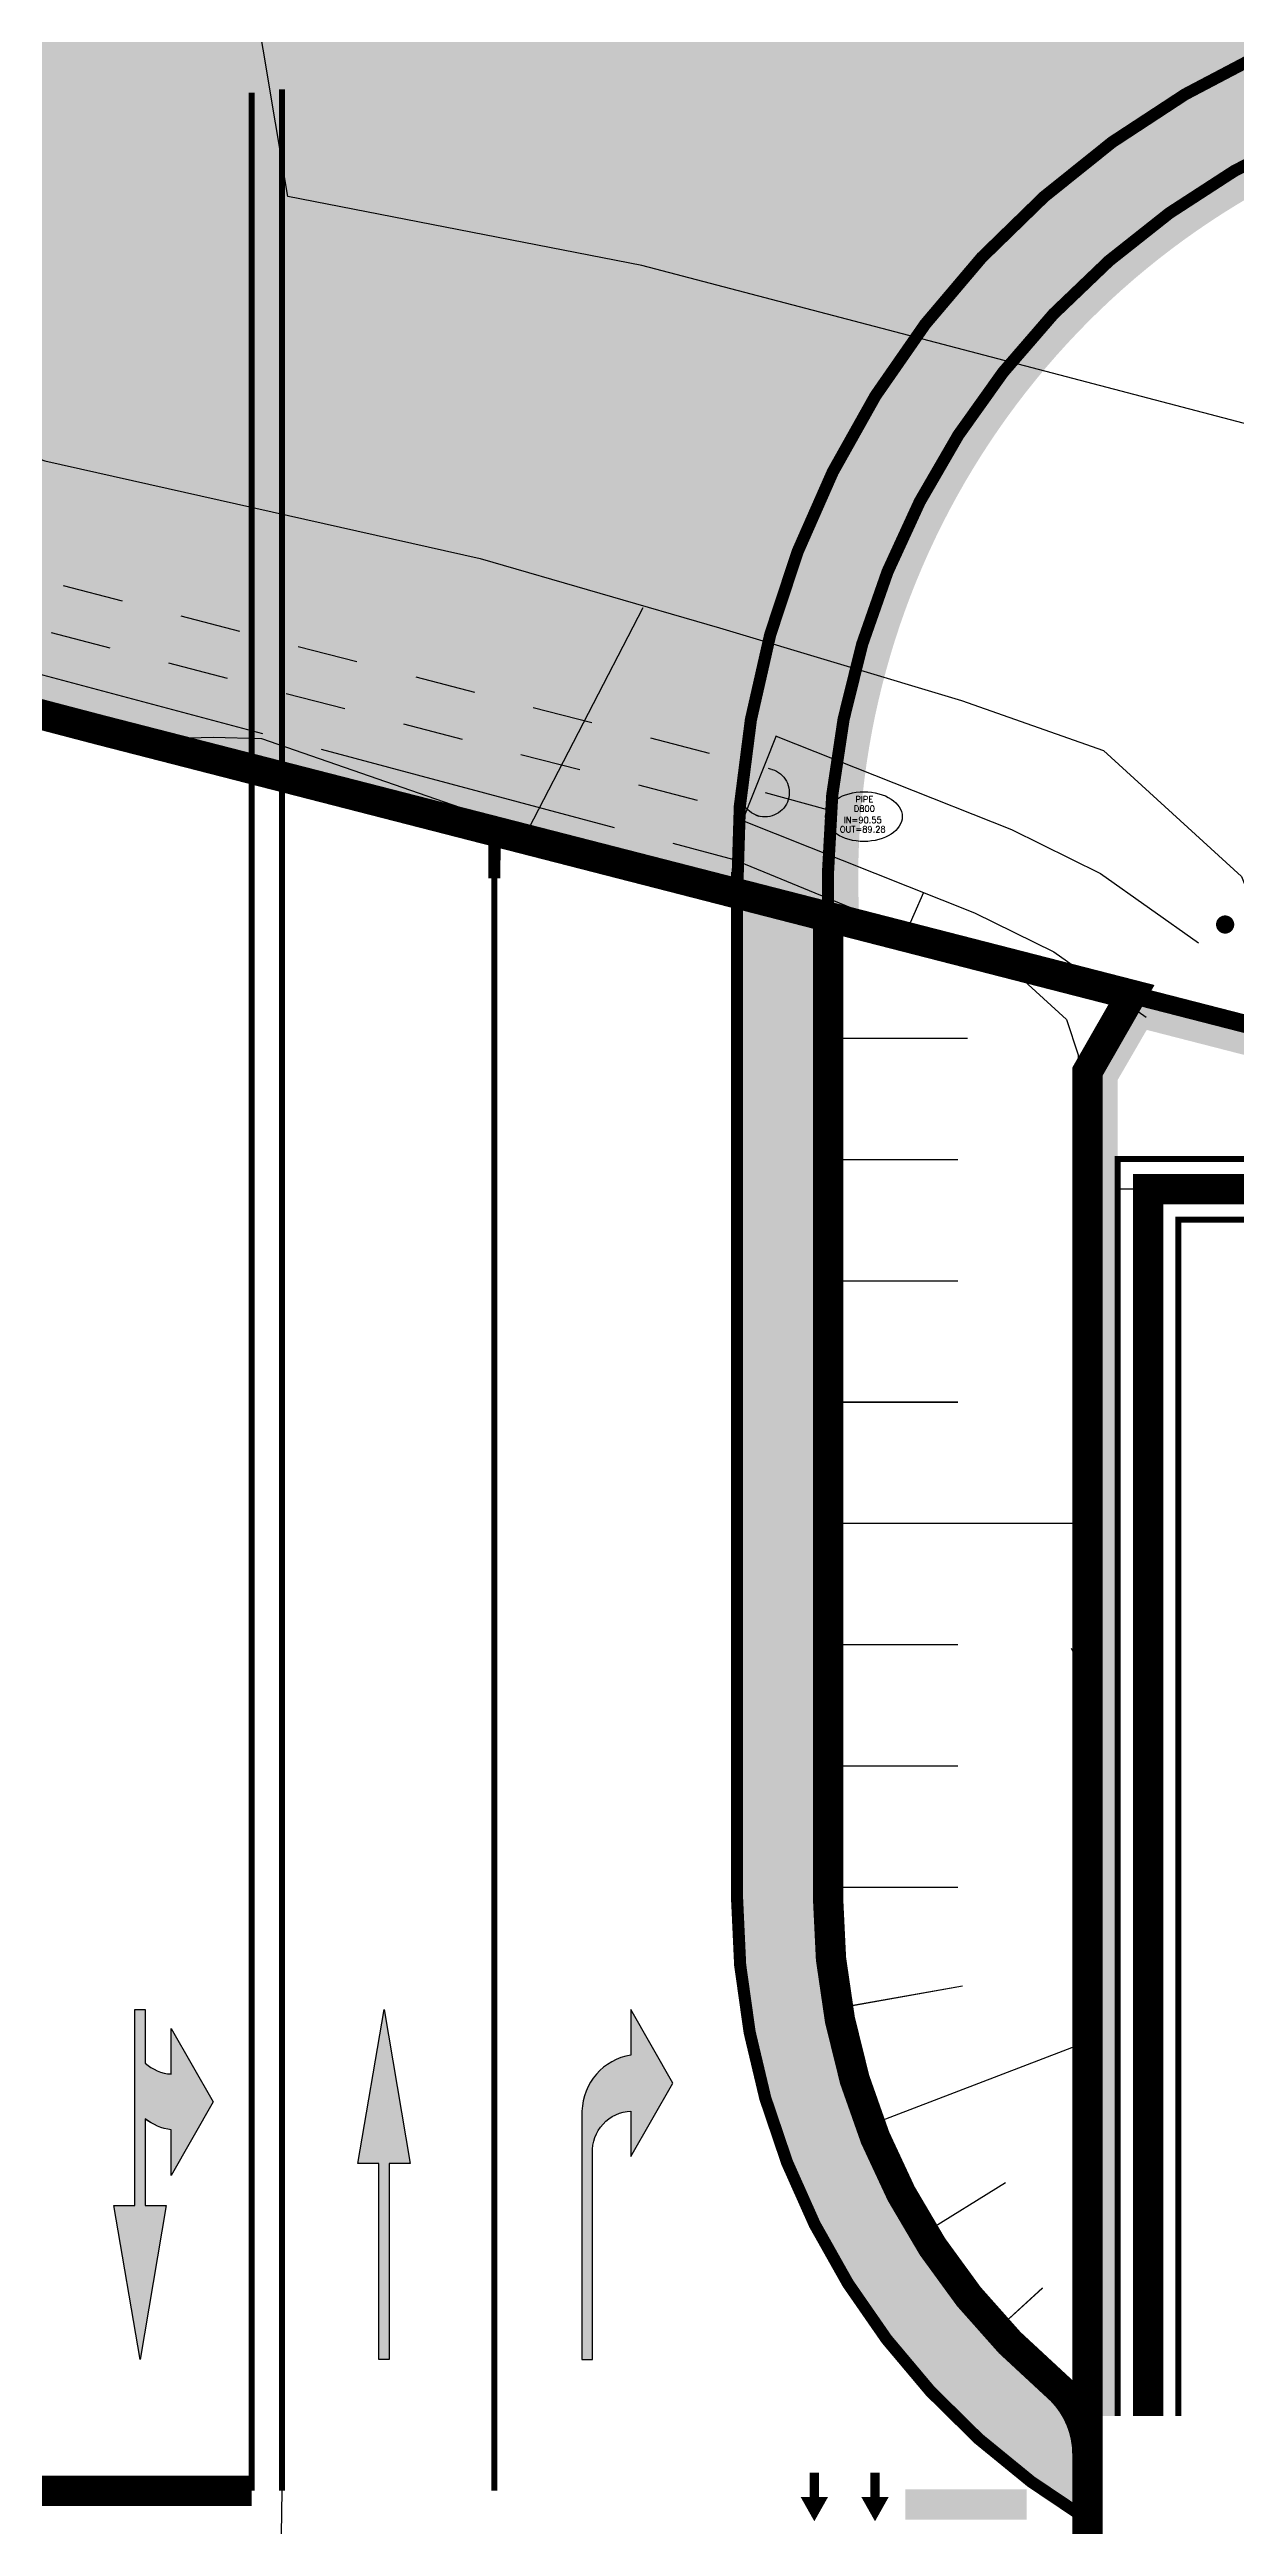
# Model space of a CAD drawing. Header units: inches. Extents: x 12 to 407, y 13 to 268.
# Drawn here: x 99.08 to 118.64, y 200.69 to 241.53 of the extents above; entities that cross this region are included whole.
import ezdxf
from ezdxf.enums import TextEntityAlignment as Align

# ---------------------------------------------------------------- set-up
doc = ezdxf.new("R2010")
doc.units = ezdxf.units.IN
doc.header["$MEASUREMENT"] = 0
for name, pattern in [('AD0023', [6, 5, -1]), ('CENTER', [2, 1.25, -0.25, 0.25, -0.25]), ('HIDDEN', [2, 1, -1]), ('PHANTOM2', [12.5, 10, -0.5, 0.5, -0.5, 0.5, -0.5])]:
    doc.linetypes.add(name, pattern=pattern)
for name, color, linetype in [('-0', 7, 'Continuous'), ('1-ROAD', 1, 'Continuous'), ('1-U형측구', 7, 'Continuous'), ('1-구조물상세', 7, 'Continuous'), ('1-배수관', 134, 'HIDDEN'), ('1-비포장', 1, 'Continuous'), ('1-옹벽', 4, 'Continuous'), ('1-휀스', 7, 'FENCELINE1'), ('3-노면표시', 7, 'Continuous'), ('AD0023', 1, 'AD0023'), ('CAA002', 30, 'Continuous'), ('CE-SLOP-FILL', 1, 'Continuous'), ('CL_TEXT', 7, 'Continuous'), ('DA001', 3, 'Continuous'), ('LSMD_CONT_LDREG_41500', 1, 'Continuous'), ('가구1', 5, 'Continuous'), ('건축계획', 7, 'Continuous'), ('도로해치', 253, 'Continuous'), ('사업부지', 7, 'Continuous'), ('성토옹벽', 6, 'Continuous'), ('솔리드', 7, 'PHANTOM2')]:
    doc.layers.add(name, color=color, linetype=linetype)
doc.styles.add('ghs', font='romans.shx', dxfattribs={"bigfont": 'ghs.shx'})
doc.linetypes.add('FENCELINE1', pattern='A,0.25,-0.1,[133,ltypeshp.shx,S=0.1,R=0,X=-0.1,Y=0],-0.1,1', length=1.45)

# ---------------------------------------------------------------- blocks, each defined once
blk = doc.blocks.new('NM직진')
at = {"layer": '3-노면표시'}
blk.add_hatch(color=256, dxfattribs=at).paths.add_polyline_path([(-0.1730768365396216, 1.819e-12), (-0.1730768365396216, 3.230767615360491), (-0.5192305096134078, 3.230767615360491), (-0.0865384182707203, 5.769227884570682), (0.3461536730719672, 3.230767615360491), (-1.819e-12, 3.230767615360491), (0, 0)])
blk.add_lwpolyline([(-0.1730768365396216, 1.819e-12), (-0.1730768365396216, 3.230767615360491), (-0.5192305096134078, 3.230767615360491), (-0.0865384182707203, 5.769227884570682), (0.3461536730719672, 3.230767615360491), (-1.819e-12, 3.230767615360491), (0, 0)], close=True, dxfattribs=at)
blk = doc.blocks.new('NM좌회전')
at = {"layer": '3-노면표시'}
h = blk.add_hatch(color=256, dxfattribs=at)
edge = h.paths.add_edge_path()
edge.add_arc((-0.9595495732236115, 4.071449360168137), 0.9598674876828718, 1.4746845060361125, 80.89716582540711, ccw=False)
edge.add_line((0, 4.096151798044047), (0, 0))
edge.add_line((0, 0), (-0.1730768365378026, 0))
edge.add_line((-0.1730768365378026, 0), (-0.1730768365378026, 3.403844451895565))
edge.add_arc((-0.8364772293463837, 3.432746337409017), 0.6640296681360046, 357.5054136388869, 87.51548051717604)
edge.add_line((-0.8076919038412597, 4.096151798044047), (-0.8076919038412597, 3.807690403815286))
edge.add_line((-0.8076919038412597, 3.807690403815286), (-0.8076919038412597, 3.346152173049631))
edge.add_line((-0.8076919038412597, 3.346152173049631), (-1.499999249988832, 4.557690028808792))
edge.add_line((-1.499999249988832, 4.557690028808792), (-0.8076919038412597, 5.769227884568862))
edge.add_line((-0.8076919038412597, 5.769227884568862), (-0.8076919038394407, 5.019228259574447))
blk.add_lwpolyline([(-0.8076919038394407, 5.019228259574447, -0.3611191204174331), (0, 4.096151798044047), (0, 0), (-0.1730768365378026, 0), (-0.1730768365378026, 3.403844451895565, 0.4142650246982413), (-0.8076919038412597, 4.096151798044047), (-0.8076919038412597, 3.807690403815286), (-0.8076919038412597, 3.346152173049631), (-1.499999249988832, 4.557690028808792), (-0.8076919038412597, 5.769227884568862)], format="xyb", close=True, dxfattribs=at)
blk = doc.blocks.new('NM직우')
at = {"layer": '3-노면표시'}
h = blk.add_hatch(color=256, dxfattribs=at)
edge = h.paths.add_edge_path()
edge.add_line((0, 3.230767615358686), (0, 0))
edge.add_line((0, 0), (0.1730768365370636, 0))
edge.add_line((0.1730768365370636, 0), (0.1730768365370636, 0.8820304433823338))
edge.add_arc((0.6287692896893975, 0.3990399793935591), 0.664029668135456, 92.48451948285032, 133.334240361287, ccw=False)
edge.add_line((0.5999839641839912, 1.062445440028028), (0.5999839641839912, 0.7739840457995655))
edge.add_line((0.5999839641839912, 0.7739840457995655), (0.5999839641839912, 0.3124458150340388))
edge.add_line((0.5999839641839912, 0.3124458150340388), (1.292291310332274, 1.523983670793555))
edge.add_line((1.292291310332274, 1.523983670793555), (0.5999839641839912, 2.735521526553057))
edge.add_line((0.5999839641839912, 2.735521526553057), (0.5999839641839912, 1.985521901559081))
edge.add_arc((0.7518416335684556, 1.037743002152299), 0.9598674876833847, 99.1028341746057, 127.082419178465)
edge.add_line((0.1730768365370636, 1.803495510231002), (0.1730768365370636, 3.230767615358686))
edge.add_line((0.1730768365370636, 3.230767615358686), (0.5192305096112193, 3.230767615358686))
edge.add_line((0.5192305096112193, 3.230767615358686), (0.08653841826853181, 5.769227884569089))
edge.add_line((0.0865384182685318, 5.769227884569089), (-0.3461536730741557, 3.230767615358686))
edge.add_line((-0.3461536730741557, 3.230767615358686), (0, 3.230767615358686))
blk.add_lwpolyline([(0, 3.230767615358686), (0, 0), (0.1730768365370636, 0), (0.1730768365370636, 0.8820304433823338, -0.1801523798174008), (0.5999839641839912, 1.062445440028028), (0.5999839641839912, 0.7739840457995655), (0.5999839641839912, 0.3124458150340388), (1.292291310332274, 1.523983670793555), (0.5999839641839912, 2.735521526553057), (0.5999839641839912, 1.985521901559081, 0.1226941417341954), (0.1730768365370636, 1.803495510231002), (0.1730768365370636, 3.230767615358686), (0.5192305096112193, 3.230767615358686), (0.0865384182685318, 5.769227884569089), (-0.3461536730741557, 3.230767615358686)], format="xyb", close=True, dxfattribs=at)
blk = doc.blocks.new('사면')
at = {"layer": 'CE-SLOP-FILL', "color": 8}
for p, q in [((298615.1735231939, 360314.5210822361), (298617.4698092385, 360314.5210759303)), ((298615.1735177018, 360312.5210822361), (298617.310812007, 360312.5210763669)), ((298615.1735122097, 360310.5210822361), (298617.3107953746, 360310.521076367)), ((298615.1735067175, 360308.5210822361), (298617.3107787421, 360308.5210763671)), ((298615.173504376, 360306.5210822361), (298619.4480229942, 360306.5210822361)), ((298615.173504376, 360304.5210822361), (298617.3107497987, 360304.5210822361)), ((298615.173504376, 360302.5210822361), (298617.3107359124, 360302.5210822361)), ((298615.173504376, 360300.5210822361), (298617.310722026, 360300.5210822361)), ((298615.3335396264, 360298.5304173237), (298617.3907308751, 360298.8937562486)), ((298615.8663006505, 360296.6058169545), (298619.4479043288, 360297.9756264268)), ((298616.7538041018, 360294.8168903171), (298618.100843901, 360295.6534966736)), ((298617.9639475446, 360293.2283457827), (298618.7059025018, 360293.9143620367)), ((298619.3214001789, 360291.7773389806), (298619.3846096034, 360291.8050941359))]:
    blk.add_line(p, q, dxfattribs=at)
at = {"layer": '가구1', "color": 8, "ltscale": 3}
blk.add_lwpolyline([(298615.173528686, 360316.5210822361), (298615.173504376, 360307.6683904797), (298615.173504376, 360300.3566508733, 0.2213497797253906), (298618.91366314, 360292.3220664743, -0.2213497797352663), (298619.4479715349, 360291.174268703)], format="xyb", dxfattribs=at)
at = {"layer": '가구1', "color": 8, "ltscale": 3, "flags": 128}
blk.add_lwpolyline([(298619.4478098827, 360291.1742687052), (298619.4481263777, 360313.9660454968), (298620.1751263776, 360315.2350454961), (298615.1735286818, 360316.5195574158)], dxfattribs=at)

msp = doc.modelspace()

# ---------------------------------------------------------------- hatches: boundary and pattern name
at = {"layer": '사업부지', "linetype": 'Continuous'}
h = msp.add_hatch(dxfattribs=at)
h.set_pattern_fill('AR-HBONE', color=8, scale=0.1, style=0)
h.set_pattern_definition([(45, (-264158.8776523433, -408058.6986066158), (0, 0.565685424949238), [1.200000000000001, -0.4000000000000004]), (135, (-264158.5948096327, -408058.4157639034), (0, 0.565685424949238), [1.2, -0.4])])
edge = h.paths.add_edge_path()
edge.add_arc((45.47571859145523, 388.575754541044), 167.8763729078396, 305.04704411984983, 307.70786931805213, ccw=False)
edge.add_arc((89.56666475916268, 329.0584846661211), 93.85116634003488, 299.4516781452446, 303.87560990241093, ccw=False)
edge.add_arc((89.56666477406384, 329.0584846065165), 93.85116628061864, 295.50433525870886, 299.4516781549341, ccw=False)
edge.add_arc((89.56666477406384, 329.0584845860274), 93.85116626187155, 289.5043640323259, 295.50433526433164, ccw=False)
edge.add_arc((125.4089279212988, 227.8675508397416), 13.50000000372458, 109.5043640286559, 179.571167186123)
edge.add_line((111.9093060233629, 227.9685912477569), (111.9092796930111, 218.3802172737912))
edge.add_line((111.9092796930111, 218.3802172737912), (111.9092796930111, 211.0684776679398))
edge.add_arc((122.4092796930111, 211.0684776707337), 10.5, 180, 229.9246559549909)
edge.add_arc((114.6837468632496, 201.8860954875843), 1.500000001419938, 3.923942131223157e-07, 49.92465644921941, ccw=False)
edge.add_line((116.1837468632496, 201.8860954968975), (116.1837468632496, 200.8096891996236))
edge.add_arc((122.4092796930111, 211.0684776781843), 12.00000000259576, 180.000000048914, 238.7485829148267, ccw=False)
edge.add_line((110.4092796930111, 211.0684776679398), (110.4092796930111, 227.9702817705245))
edge.add_line((110.4092796930111, 227.9702817705245), (110.4110088833606, 227.6177016683639))
edge.add_arc((125.4089279212988, 227.8675508434669), 15.00000000262144, 109.5043640337733, 180.9543976849643, ccw=False)
edge.add_arc((89.56666477406384, 329.0584846605332), 92.35116633281284, 289.5043640166975, 295.5043352487222)
edge.add_arc((89.56666477406384, 329.0584845897527), 92.35116626892258, 295.5043352676297, 299.451678163788)
edge.add_arc((89.56666477406384, 329.0584845199035), 92.35116620876262, 299.4516781848099, 303.8661131559016)
edge.add_arc((45.47571859145523, 388.5757547692181), 166.3763730910781, 305.0523343342352, 305.9903592438725)
edge.add_arc((45.47645177328945, 388.5747266859532), 166.375110389872, 305.990363001407, 306.3711597208951)
edge.add_arc((147.6972473599947, 249.7795984000684), 6.00000001322138, 85.62546798903571, 126.37116155438869, ccw=False)
at = {"layer": '솔리드'}
h = msp.add_hatch(color=253, dxfattribs=at)
edge = h.paths.add_edge_path()
edge.add_line((67.43488268936039, 268.0111741536082), (58.9520405718124, 268.0111741508142))
edge.add_line((58.9520405718124, 268.0111741508142), (60.11733465278508, 261.6079829186917))
edge.add_line((60.11733465278508, 261.6079829186917), (60.312678668741, 261.0003525987984))
edge.add_line((60.312678668741, 261.0003525987984), (60.32436713958145, 259.2592947548972))
edge.add_line((60.32436713958145, 259.2592947548972), (60.05838115895153, 257.2175271223084))
edge.add_line((60.05838115895153, 257.2175271223084), (59.66423932099701, 255.5406213682861))
edge.add_line((59.66423932099701, 255.5406213682861), (59.28546136999489, 254.8464798965276))
edge.add_line((59.28546136999489, 254.8464798965276), (42.53421603525044, 252.8192334268958))
edge.add_line((42.53421603525044, 252.8192334268958), (29.07645619297386, 251.2388646146999))
edge.add_line((29.07645619297386, 251.2388646146999), (25.24202897036434, 250.1706280848728))
edge.add_line((25.24202897036434, 250.1706280848728), (18.82665594303967, 248.0394096943335))
edge.add_line((18.82665594303967, 248.0394096943335), (18.82665594303967, 239.2982516671316))
edge.add_line((18.82665594303967, 239.2982516671316), (28.0628244318998, 240.3307659682603))
edge.add_line((28.0628244318998, 240.3307659682603), (29.65231982255341, 240.4594856538595))
edge.add_line((29.65231982255341, 240.4594856538595), (35.50911850118996, 240.9337778595061))
edge.add_line((35.50911850118996, 240.9337778595061), (39.7316315063274, 240.9261602462054))
edge.add_line((39.7316315063274, 240.9261602462054), (49.90405027950169, 237.157802620043))
edge.add_line((49.90405027950169, 237.157802620043), (79.93446730459095, 237.1036263323174))
edge.add_arc((79.90740663195015, 222.1036507096858), 15.00000003118771, 78.46304093438948, 89.89663578860677, ccw=False)
edge.add_line((82.90740666175247, 236.8005891973869), (82.90740666175247, 236.2457863642619))
edge.add_arc((84.90740664685131, 236.2457863614679), 2, 180, 226.7599299931512)
edge.add_line((83.53729315483929, 234.7888069451571), (83.9922255911863, 234.4847298647062))
edge.add_line((83.9922255911863, 234.4847298647062), (99.90122577929856, 230.3167298166798))
edge.add_line((99.90122577929856, 230.3167298166798), (112.4301593192852, 227.0990451025561))
edge.add_arc((125.4074066617525, 227.867843831961), 13.00000000283957, 109.50436407979521, 183.3903568226307, ccw=False)
edge.add_arc((89.56514348471524, 329.0587775549636), 94.35116625476604, 289.5043640466723, 303.8787157517178)
edge.add_arc((45.47492818916203, 388.5750187030778), 168.3751109129444, 305.0453031663802, 307.8752507476966)
edge.add_arc((147.6957260855472, 249.7798914062575), 5.999999991632645, 18.07421790772912, 78.92910718873799, ccw=False)
edge.add_arc((183.5644665249622, 261.4857410239772), 31.73053745405447, 198.0742180429171, 211.3369522482946)
edge.add_line((156.4626658149994, 244.9836379616306), (159.452098403219, 246.8038832043082))
edge.add_arc((183.5644666441715, 261.4857407473744), 28.23053742190248, 182.308742695918, 211.336951702403, ccw=False)
edge.add_arc((161.3519746401346, 260.5902000582562), 5.999999997156491, 126.15063895106519, 182.3087428414462, ccw=False)
edge.add_arc((202.8428806253708, 203.7989426097618), 76.33308041939395, 122.73177354833709, 126.1512910509303, ccw=False)
edge.add_line((161.5690573641098, 268.0111741536082), (140.4143898525274, 268.0111741554708))
edge.add_line((140.4143898525274, 268.0111741554708), (137.0319750198162, 265.782443833609))
edge.add_arc((89.56514352941872, 329.0587775912852), 79.10116627093758, 284.97397416578605, 306.8754496324187, ccw=False)
edge.add_arc((89.79897037530304, 346.4098606445611), 95.91831179850092, 277.1446857016844, 282.1599337332252, ccw=False)
edge.add_line((101.7288460173643, 251.2363317339466), (100.7990404852665, 251.1264182199509))
edge.add_line((100.7990404852665, 251.1264182199509), (95.24272752189995, 253.0902298521967))
edge.add_line((95.24272752189995, 253.0902298521967), (93.3616517522371, 253.3227012651757))
edge.add_line((93.3616517522371, 253.3227012651757), (75.09993942463757, 253.6143690478773))
edge.add_line((75.09993942463757, 253.6143690478773), (72.20985766137005, 257.5012929542706))
edge.add_line((72.20985766137005, 257.5012929542706), (70.75678854072453, 260.1736602364824))
edge.add_line((70.75678854072453, 260.1736602364824), (68.88922678315998, 264.3650500737847))
edge.add_line((68.88922678315998, 264.3650500737847), (67.90891090417267, 267.2487368733407))
edge.add_line((67.90891090417267, 267.2487368733407), (67.43488268936039, 268.0111741470889))
at = {"layer": '솔리드', "linetype": 'Continuous'}
h = msp.add_hatch(dxfattribs=at)
h.set_pattern_fill('CROSS', color=8, scale=3, style=0)
h.set_pattern_definition([(0, (-296693.6057639145, -354742.0370339248), (0.75, 0.75), [0.375, -1.125]), (90, (-296693.4182639145, -354742.2245339248), (-0.7499999999999999, 0.75), [0.375, -1.125])])
edge = h.paths.add_edge_path()
edge.add_line((135.7213864532298, 222.2391814133287), (133.7300689831375, 221.4241814157128))
edge.add_line((133.7300689831375, 221.4241814157128), (131.2197207800693, 218.4764369361935))
edge.add_line((131.2197207800693, 218.4764369361935), (138.3254815817111, 216.6221968933958))
edge.add_arc((138.7042221552458, 218.0735946947959), 1.49999999998355, 255.3748733595067, 345.3748733595068)
edge.add_line((140.155619956646, 217.6948541212612), (141.0898467047139, 221.2749686981685))
edge.add_line((141.0898467047139, 221.2749686981685), (168.9645647151394, 214.0010933510628))
edge.add_line((168.9645647151394, 214.0010933510628), (168.0306385974166, 210.4221308402618))
edge.add_arc((169.4820363988167, 210.0433902668435), 1.499999999954156, 165.3748733638094, 255.3748733460374)
edge.add_line((169.1032958249327, 208.5919924655016), (169.4821543851633, 208.4918992481678))
edge.add_line((169.4821543851633, 208.4918992481678), (167.9671920910243, 202.6863080425089))
edge.add_line((167.9671920910243, 202.6863080425089), (154.3240527576183, 206.2464694337821))
edge.add_arc((153.9453121840836, 204.7950716323819), 1.49999999998355, 75.37487335950675, 165.3748733595068)
edge.add_line((152.4939143826834, 205.1738122059166), (152.2666700364555, 204.3029735171137))
edge.add_line((152.2666700364555, 204.3029735171137), (229.6745527786318, 184.1034762617917))
edge.add_line((229.6745527786318, 184.1034762617917), (232.3923772705368, 183.3952946763736))
edge.add_line((232.3923772705368, 183.3952946763736), (226.9971545772626, 190.7751397629752))
edge.add_line((226.9971545772626, 190.7751397629752), (227.8044279680237, 191.3653174248309))
edge.add_line((227.8044279680237, 191.3653174248309), (232.9894685700185, 184.2729695117002))
edge.add_line((232.9894685700185, 184.2729695117002), (251.176757025218, 179.5269459526305))
edge.add_line((251.176757025218, 179.5269459526305), (244.0569294228101, 152.2425616763201))
edge.add_line((244.0569294228101, 152.2425616763201), (244.2925573385203, 152.1810748520791))
edge.add_line((244.2925573385203, 152.1810748520791), (235.3795301461707, 118.0248463384476))
edge.add_line((235.3795301461707, 118.0248463384476), (241.523780884547, 116.4215114186652))
edge.add_line((241.523780884547, 116.4215114186652), (239.0240933716179, 106.8422858580732))
edge.add_line((239.0240933716179, 106.8422858580732), (232.8798426332417, 108.4456207779137))
edge.add_line((232.8798426332417, 108.4456207779137), (229.5974246870958, 95.86683973892536))
edge.add_line((229.5974246870958, 95.86683973892536), (225.3355701679595, 96.97896560504046))
edge.add_line((225.3355701679595, 96.97896560504046), (223.8088400423642, 91.1282780832978))
edge.add_line((223.8088400423642, 91.1282780832978), (224.3205176974645, 89.93321073056609))
edge.add_line((224.3205176974645, 89.93321073056609), (207.6296264035393, 82.78687199107549))
edge.add_line((207.6296264035393, 82.78687199107549), (197.9029318498563, 80.89225614828933))
edge.add_line((197.9029318498563, 80.89225614828933), (196.0110436099114, 80.24973714807015))
edge.add_line((196.0110436099114, 80.24973714807015), (180.5294668708577, 84.28963590606759))
edge.add_line((180.5294668708577, 84.28963590606759), (181.8395424527464, 89.31006720197797))
edge.add_line((181.8395424527464, 89.31006720197797), (181.4046306319999, 89.42355693732566))
edge.add_arc((177.9959655150653, 76.3609767368896), 13.49999997674929, 75.37487353076725, 135.1861170693452)
edge.add_arc((156.0045399410067, 98.20994023502749), 17.50000009944609, 223.5788865521241, 315.1862383782775, ccw=False)
edge.add_line((143.3270859801908, 86.14626896330333), (117.2695572799769, 113.5295721201244))
edge.add_arc((138.640123890282, 133.8654734467989), 29.5000000002327, 165.3748733599285, 223.5788823728236, ccw=False)
edge.add_line((110.0959671288495, 141.3140380595712), (119.7605278898611, 178.3502660749498))
edge.add_arc((111.5359403484965, 180.4964626582939), 8.499999999995753, 345.3748733597984, 56.78516630010513)
edge.add_line((116.1920689955352, 187.6077541037364), (116.1920689955352, 187.171181414348))
edge.add_line((116.1920689955352, 187.171181414348), (117.9410689786075, 181.3781814146921))
edge.add_line((117.9410689786075, 181.3781814146921), (116.3810689762233, 173.5291814152285))
edge.add_line((116.3810689762233, 173.5291814152285), (112.5470689848064, 166.197181414768))
edge.add_line((112.5470689848064, 166.197181414768), (105.7180689737199, 155.4601814141631))
edge.add_line((105.7180689737199, 155.4601814141631), (102.6590689733623, 143.5851814141631))
edge.add_line((102.6590689733623, 143.5851814141631), (103.1560689821838, 131.0721814148844))
edge.add_line((103.1560689821838, 131.0721814148844), (106.0240689828408, 123.7651814139233))
edge.add_line((106.0240689828408, 123.7651814139233), (119.4970689728855, 109.6021814140975))
edge.add_line((119.4970689728855, 109.6021814140975), (121.3050690010189, 106.3371814126283))
edge.add_line((121.3050690010189, 106.3371814126283), (125.2930689768166, 99.13518141380223))
edge.add_line((125.2930689768166, 99.13518141380223), (135.498068974621, 88.42318141397732))
edge.add_line((135.498068974621, 88.42318141397732), (143.599068985239, 81.93218141481225))
edge.add_line((143.599068985239, 81.93218141481225), (150.6230689749702, 74.86918141397359))
edge.add_line((150.6230689749702, 74.86918141397359), (152.2930689767002, 65.02718141490072))
edge.add_line((152.2930689767002, 65.02718141490072), (155.2140689954742, 63.85618141475311))
edge.add_line((155.2140689954742, 63.85618141475311), (158.4310689732431, 62.60018141382784))
edge.add_line((158.4310689732431, 62.60018141382784), (158.3550689831375, 74.5021814145282))
edge.add_line((158.3550689831375, 74.5021814145282), (160.5560689732431, 78.60918141530306))
edge.add_line((160.5560689732431, 78.60918141530306), (169.7570689782499, 80.60718141590655))
edge.add_line((169.7570689782499, 80.60718141590655), (175.5250689849256, 88.95218141285181))
edge.add_line((175.5250689849256, 88.95218141285181), (176.7910689875482, 84.80218141527325))
edge.add_line((176.7910689875482, 84.80218141527325), (174.8350689873098, 78.24618141354472))
edge.add_line((174.8350689873098, 78.24618141354472), (181.7630689755081, 74.04018141511074))
edge.add_line((181.7630689755081, 74.04018141511074), (181.1020689770578, 70.35018141382784))
edge.add_line((181.1020689770578, 70.35018141382784), (181.298068986833, 70.20118141455055))
edge.add_line((181.298068986833, 70.20118141455055), (237.5730689778923, 94.28518141341806))
edge.add_line((237.5730689778923, 94.28518141341806), (246.0360689923166, 115.9231814155489))
edge.add_line((246.0360689923166, 115.9231814155489), (245.393069000542, 128.7931814147294))
edge.add_line((245.393069000542, 128.7931814147294), (255.1140689864753, 184.4671814143792))
edge.add_line((255.1140689864753, 184.4671814143792), (247.2930689767002, 181.9591814149305))
edge.add_line((247.2930689767002, 181.9591814149305), (245.9290689842076, 183.5101814138604))
edge.add_line((245.9290689842076, 183.5101814138604), (240.2350689931538, 186.6101814146521))
edge.add_line((240.2350689931538, 186.6101814146521), (232.7250689731211, 189.3501814137696))
edge.add_line((232.7250689731211, 189.3501814137696), (225.5950689778895, 195.8901814147964))
edge.add_line((225.5950689778895, 195.8901814147964), (210.6550689943599, 200.0101814150246))
edge.add_line((210.6550689943599, 200.0101814150246), (190.2950689805205, 203.0201814137533))
edge.add_line((190.2950689805205, 203.0201814137533), (178.4650689825414, 202.180181412971))
edge.add_line((178.4650689825414, 202.180181412971), (177.4350689812911, 206.780181413588))
edge.add_line((177.4350689812911, 206.780181413588), (169.2950689957127, 218.5401814141794))
edge.add_line((169.2950689957127, 218.5401814141794), (150.1150689736007, 228.1301814150199))
edge.add_line((150.1150689736007, 228.1301814150199), (139.3863879426847, 223.7391814133287))
edge.add_line((139.3863879426847, 223.7391814133287), (132.0260689869522, 223.7391814133287))
edge.add_line((132.0260689869522, 223.7391814133287), (127.759068982303, 224.8931814143568))
edge.add_line((127.759068982303, 224.8931814143568), (124.3420689865945, 224.0401814151689))
edge.add_line((124.3420689865945, 224.0401814151689), (116.9190689936279, 225.9461814146623))
edge.add_line((116.9190689936279, 225.9461814146623), (116.1920689955352, 224.6771814143419))
edge.add_line((116.1920689955352, 224.6771814143419), (116.1920689955352, 203.0686903968588))
edge.add_line((116.1920689955352, 203.0686903968588), (116.1920689955352, 202.5171354952752))
edge.add_line((116.1920689955352, 202.5171354952752), (116.6839017012155, 202.5171354952752))
edge.add_line((116.6839017012155, 202.5171354952752), (116.6839017012155, 224.5434371447907))
edge.add_line((116.6839017012155, 224.5434371447907), (117.1616635627927, 225.3676709587005))
edge.add_line((117.1616635627927, 225.3676709587005), (124.2692918565356, 223.5426487928623))
edge.add_line((124.2692918565356, 223.5426487928623), (132.0162796642746, 223.2391814133287))
edge.add_line((132.0162796642746, 223.2391814133287), (138.9567082947235, 223.2391814133287))
edge.add_line((138.9567082947235, 223.2391814133287), (150.102668311016, 227.8009524621436))
edge.add_line((150.102668311016, 227.8009524621436), (169.092087748146, 218.3062618271349))
edge.add_line((169.092087748146, 218.3062618271349), (176.6954659879905, 207.3139288281807))
edge.add_line((176.6954659879905, 207.3139288281807), (175.8730393203789, 206.7450576860126))
edge.add_line((175.8730393203789, 206.7450576860126), (168.4155289741814, 217.5265069948643))
edge.add_line((168.4155289741814, 217.5265069948643), (150.0614031912176, 226.703551441328))
edge.add_line((150.0614031912176, 226.703551441328), (139.1534270353498, 222.2391814133287))
edge.add_line((139.1534270353498, 222.2391814133287), (135.7213864532298, 222.2391814133287))

# ---------------------------------------------------------------- linework, layer by layer
at = {"linetype": 'Continuous', "elevation": -23.50400000000002}
msp.add_lwpolyline([(111.0559018017723, 230.2130867865187), (110.5006762804462, 228.8196289873001)], dxfattribs=at)
at = {"color": 8, "linetype": 'ByBlock', "elevation": -109.4066817376595, "flags": 128}
msp.add_lwpolyline([(102.9092796930111, 229.5426332830236), (102.9092796930111, 201.2845654041291), (102.6349742599762, 183.4243244091765)], dxfattribs=at)
at = {"color": 8, "linetype": 'Continuous'}
for points in [[(111.7587468513286, 201.1800413011358, -109.4066817376595), (111.7587468513286, 201.5800412996457, -109.4066817376595), (111.6087468602693, 201.1800413011358, -109.4066817376595), (111.6087468602693, 201.5800412996457, -109.4066817376595)], [(111.7587468513286, 201.1798267365218, -109.4066817376595), (111.7587468513286, 201.579826735963, -109.4066817376595), (111.6087468602693, 201.1798267365218, -109.4066817376595), (111.6087468602693, 201.579826735963, -109.4066817376595)], [(112.7587468513286, 201.1800413011358, -109.4066817376595), (112.7587468513286, 201.5800412996457, -109.4066817376595), (112.6087468602693, 201.1800413011358, -109.4066817376595), (112.6087468602693, 201.5800412996457, -109.4066817376595)], [(112.7587468513286, 201.1798267365218, -109.4066817376595), (112.7587468513286, 201.579826735963, -109.4066817376595), (112.6087468602693, 201.1798267365218, -109.4066817376595), (112.6087468602693, 201.579826735963, -109.4066817376595)], [(111.6837468632496, 200.7800413016946, -109.4066817376595), (111.4587468543089, 201.1800413011358, -109.4066817376595), (111.9087468721902, 201.1800413011358, -109.4066817376595), (111.4587468543089, 201.1800413011358, -109.4066817376595)], [(111.6837468632496, 200.779826735218, -109.4066817376595), (111.4587468543089, 201.1798267365218, -109.4066817376595), (111.9087468721902, 201.1798267365218, -109.4066817376595), (111.4587468543089, 201.1798267365218, -109.4066817376595)], [(112.6837468632496, 200.7800413016946, -109.4066817376595), (112.4587468543089, 201.1800413011358, -109.4066817376595), (112.9087468721902, 201.1800413011358, -109.4066817376595), (112.4587468543089, 201.1800413011358, -109.4066817376595)], [(112.6837468632496, 200.779826735218, -109.4066817376595), (112.4587468543089, 201.1798267365218, -109.4066817376595), (112.9087468721902, 201.1798267365218, -109.4066817376595), (112.4587468543089, 201.1798267365218, -109.4066817376595)], [(113.1837468632496, 200.8050413020671, -109.4066817376595), (115.1837468632496, 200.8050413020671, -109.4066817376595), (113.1837468632496, 201.3050413011358, -109.4066817376595), (115.1837468632496, 201.3050413011358, -109.4066817376595)], [(113.1837468632496, 200.8048267355905, -109.4066817376595), (115.1837468632496, 200.8048267355905, -109.4066817376595), (113.1837468632496, 201.3048267355905, -109.4066817376595), (115.1837468632496, 201.3048267355905, -109.4066817376595)]]:
    msp.add_solid(points, dxfattribs=at)
at = {"layer": '1-ROAD', "elevation": -23.50400000000002}
for points in [[(136.9093265594913, 225.9168784179044), (135.5629017712547, 228.1268722208467), (135.0959017487241, 231.9168722218153), (130.7959017517044, 233.0718722220761), (120.3469017656519, 234.9508722227317), (108.8429017724468, 237.9708722213534), (103.005901760049, 239.1048722218973), (102.3989017667247, 242.7548722213385)], [(82.37790175396935, 241.7018722219643), (86.82290176171796, 239.1388722228137), (98.99990174788968, 234.7478722220537), (106.1769017489626, 233.1408722222102), (110.1209017546846, 231.9948722206307), (114.107901787944, 230.7998722221953), (116.4489017637445, 229.9748722229403), (118.7229017676784, 227.8988722216588), (119.7906378122045, 225.2074438900006)]]:
    msp.add_lwpolyline(points, dxfattribs=at)
at = {"layer": '1-U형측구', "elevation": -23.50400000000002}
for points in [[(111.05590177197, 230.2128722209734), (114.93090177197, 228.6688722212118), (116.3989017518236, 227.9468722220761), (118.0159017505123, 226.8048722220835)], [(110.5006762506439, 228.8194144236174), (114.3213625164701, 227.2970558189106), (115.6304638745262, 226.6532062439499), (117.1505794884636, 225.5796304557723)], [(116.1836187453939, 204.3013489440334), (116.183901718445, 204.3040438264859)]]:
    msp.add_lwpolyline(points, dxfattribs=at)
at = {"layer": '1-구조물상세', "linetype": 'Continuous'}
msp.add_line((113.4835701646282, 227.6308755295602, -109.4066817376595), (113.1669000001623, 226.9084080102173, -109.4066817376595), dxfattribs=at)
at = {"layer": '1-구조물상세', "linetype": 'Continuous', "elevation": -23.50400000000002}
msp.add_lwpolyline([(110.8709017546846, 229.279872221711), (111.8970713974907, 229.0032239154232)], dxfattribs=at)
at = {"layer": '1-구조물상세', "linetype": 'Continuous'}
msp.add_ellipse((112.5009896071626, 228.8840585377318, -109.4066817376595), major_axis=(-0.6311817647027782, 0), ratio=0.6493933918960952, dxfattribs=at)
at = {"layer": '1-배수관'}
for p, q in [((93.49838965255753, 234.202044252145, -109.4066817376595), (110.9713896872474, 229.667044251996, -109.4066817376595)), ((93.29741384703652, 233.4277001906437, -109.4066817376595), (110.7704138519241, 228.8927001904947, -109.4066817376595))]:
    msp.add_line(p, q, dxfattribs=at)
msp.add_circle((110.8709017546846, 229.279872221711, -109.4066817376595), 0.4000000000132014, dxfattribs=at)
at = {"layer": '1-비포장', "elevation": -23.50400000000002}
msp.add_lwpolyline([(108.8599017472936, 232.3248722216365), (106.889357841201, 228.5206083942455)], dxfattribs=at)
at = {"layer": '1-옹벽', "linetype": 'Continuous', "const_width": 0.15, "elevation": -23.50400000000002}
msp.add_lwpolyline([(118.379092937894, 227.104857615034, 1), (118.5290929438545, 227.104857615034, 1)], format="xyb", close=True, dxfattribs=at)
at = {"layer": '1-휀스', "elevation": -23.50400000000002}
for points in [[(116.4349017502739, 224.877872221942), (116.1839055033399, 224.951228154662)], [(116.1836565347387, 207.0209821805608), (116.1839017333461, 207.0230822263536)]]:
    msp.add_lwpolyline(points, dxfattribs=at)
at = {"layer": 'AD0023', "color": 8, "elevation": -23.50400000000002, "flags": 128}
msp.add_lwpolyline([(74.8776597442104, 238.478177542637), (80.5332453312351, 235.8049843505275), (91.88814533371465, 233.0331843512383), (98.21594533938901, 231.4210843526077), (110.3572453321888, 228.1771843515587), (115.0834453316404, 226.231384350757), (115.8395453305914, 225.5389843525616), (116.0329453559591, 224.9573843514797), (116.0322328420355, 224.4133443542075)], dxfattribs=at)
at = {"layer": 'CAA002', "color": 8, "elevation": -23.50400000000002, "flags": 128}
msp.add_lwpolyline([(115.9188852371647, 215.1733263366175), (115.9649422528221, 215.0775641983626), (115.9674177380277, 215.0544202558947)], dxfattribs=at)
at = {"layer": 'CL_TEXT'}
for p, q in [((138.9567082947235, 223.2391814133287, -23.50400000000002), (116.6839017012155, 223.2391814133287, -23.50400000000002)), ((139.0550676650366, 222.7391814133287, -23.50400000000002), (116.6839017012155, 222.7391814133287, -23.50400000000002)), ((139.1534270353498, 222.2391814133287, -23.50400000000002), (117.6839017012155, 222.2391814133287, -23.50400000000002))]:
    msp.add_line(p, q, dxfattribs=at)
at = {"layer": 'DA001', "color": 8, "elevation": -23.50400000000002, "flags": 128}
msp.add_lwpolyline([(100.8707306148483, 230.0221482001496), (101.1845453443004, 230.1755843505514), (101.7742453278972, 230.1926843522367), (102.5734453560783, 230.1730843520043), (108.5751815052702, 228.0878691904497)], dxfattribs=at)
at = {"layer": 'LSMD_CONT_LDREG_41500', "color": 1, "linetype": 'Continuous', "const_width": 0.3, "elevation": -23.50400000000002, "flags": 128}
msp.add_lwpolyline([(210.6550689950584, 200.0101814149082), (190.2950689807533, 203.0201814137533), (178.4650689825414, 202.180181412971), (177.4350689813493, 206.7801814135298), (169.2950689956544, 218.5401814142376), (150.1150689736007, 228.1301814150199), (139.3863879426847, 223.7391814133287), (132.0260689869522, 223.7391814133287), (127.759068982303, 224.8931814143568), (124.3420689865945, 224.0401814151689), (116.9190689936279, 225.9461814146623), (116.1920689955352, 224.6771814143419), (116.1920689955352, 203.0686903968588), (116.1920689955352, 194.0401814142376), (116.1920689955352, 187.1711814142898), (117.9410689786075, 181.3781814146921), (116.3810689762233, 173.5291814152285), (112.5470689848064, 166.1971814148262), (105.7180689737199, 155.4601814141631), (102.6590689733623, 143.5851814141631), (103.1560689821838, 131.0721814148262)], dxfattribs=at)
at = {"layer": '가구1', "color": 8, "linetype": 'CENTER', "ltscale": 3, "const_width": 0.5, "elevation": -109.4066817376595, "flags": 128}
msp.add_lwpolyline([(281.1495063790119, 34.49830077036927), (264.018901694659, 30.08587229165892), (260.2619016953743, 28.53187229025821), (253.5319017061031, 35.29187229096601), (214.5569016971624, 31.32387229155461), (197.7969017066991, 41.11487228989313), (191.0819017031229, 48.60187229055623), (184.1889016964471, 53.98787229049663), (177.0399017223156, 57.09487229127149), (165.8449016996658, 59.60787229060838), (158.4229017087257, 62.60087229039232), (155.2059017010963, 63.85687229137579), (152.2849016972816, 65.0278722914652), (150.6149017103946, 74.86987229164401), (143.5909017064607, 81.93287229079465), (135.4899017103946, 88.42387229118208), (125.2849017121828, 99.13587229054133), (121.2969017066991, 106.3378722901241), (119.4889017232692, 109.6028722897888), (106.0159017034805, 123.7658722913609), (103.1479017027652, 131.072872292322), (102.6509017088449, 143.5858722916589), (105.7099016943014, 155.4608722916589), (112.5389017053878, 166.197872292322), (116.3729017117059, 173.5298722908617), (117.932901699189, 181.3788722912566), (116.1839017012155, 187.1718722899229), (116.1834762432611, 194.0388186667831), (116.1839017012155, 224.6778722918377), (116.9109016993082, 225.9468722912268), (99.90290169799687, 230.3148722900794), (83.9939017035997, 234.4828722915397), (82.90890169525505, 235.2078722911672), (82.90890169525505, 166.7748722900421), (74.68290169918896, 167.1618722901464), (43.67690170193077, 45.23687229033271), (42.68755697095753, 43.15584192711572), (34.18974328422905, 25.28117417551289)], dxfattribs=at)
at = {"layer": '가구1', "color": 8, "linetype": 'CENTER', "ltscale": 3, "const_width": 0.5, "elevation": -109.4066817376595}
msp.add_lwpolyline([(111.9093040117061, 227.232909031284), (111.9092796930111, 218.3802172737912), (111.9092796930111, 211.0684776679398, 0.2213497797253906), (115.6494384595192, 203.033893268627, -0.2213497797352663), (116.1837468632496, 201.8860954968975)], format="xyb", dxfattribs=at)
at = {"layer": '건축계획', "color": 8, "linetype": 'ByBlock', "const_width": 0.2, "elevation": -109.4066817376595, "flags": 128}
msp.add_lwpolyline([(106.4089279212988, 228.6442071237386), (106.4089279212988, 227.8677654099436)], dxfattribs=at)
msp.add_lwpolyline([(106.4246347733772, 228.6401732834772, 0.0101664132382677), (106.4089279212988, 227.8677654099436)], format="xyb", dxfattribs=at)
at = {"layer": '도로해치', "color": 8, "elevation": -109.4066817376595, "flags": 128}
for points in [[(82.9089279063976, 183.4237232730509, -1.04096640557e-05), (82.9089279063976, 183.423785731268), (82.9089279063976, 183.423785731268), (82.9089279063976, 183.423785731268), (82.90890169525505, 183.423785731268), (82.90890169525505, 190.5137072634668), (82.90284787500264, 190.5120809050993, -0.3781103823446915), (84.216107878927, 192.0004115729378, 0.3781103823529844), (93.40892792129875, 202.4187262403564), (93.40892792129875, 222.103572321196, 0.2672132079653882), (86.69102128231884, 233.7763273288281), (99.90272064888836, 230.3149933014781), (111.9093040117061, 227.2314587282733), (111.9092796930111, 218.3804318393366), (111.9092796930111, 211.0686922316224, 0.2213497797253906), (115.6494384595192, 203.0341078351037, -0.2213497797149131), (116.1837468632496, 201.8863100615115), (116.1837468632496, 200.8099037642376), (116.183720652107, 200.8099077149079), (116.183720652107, 189.340305282806), (116.1837468632496, 189.3403426633001)], [(86.69102128231884, 233.7761127623514), (99.90272064888836, 230.3147787377955), (111.9093040117061, 227.2312441617967), (111.9092796930111, 218.3802172737912), (111.9092796930111, 211.0684776679398, 0.2213497797253906), (115.6494384595192, 203.033893268627, -0.2213497797149131), (116.1837468632496, 201.8860954968975), (116.1837468632496, 200.8096891996236), (116.183720652107, 200.8096931493626), (116.183720652107, 189.3400907172606), (116.1837468632496, 189.3401280977548, -0.4142135623730951), (114.6837468632496, 187.8401280977548), (113.8902429827488, 187.8401280977548, 0.3381239100097033), (109.5491859056986, 184.5255492721469), (98.91568079972626, 145.5852521844924, 0.2413826037789644), (104.2631841787136, 120.13849433053)]]:
    msp.add_lwpolyline(points, format="xyb", dxfattribs=at)
at = {"layer": '사업부지', "color": 8, "linetype": 'Continuous', "elevation": -109.4066817376595, "flags": 128}
msp.add_lwpolyline([(148.1549023427999, 255.7621189412446, 0.2, 0.2, -0.0116105618111562), (141.878528971318, 251.1385880672158, 0.2, 0.2, -0.0193054416059061), (135.7122835853136, 247.3356403308705, 0.2, 0.2, -0.0172252358835446), (129.9770426341331, 244.3528603930743, 0.2, 0.2, -0.0261857959588337), (120.9015660622156, 240.592867701386, 0.2, 0.2, 0.3156192795315476), (111.9093060233629, 227.9685912477569, 0.2, 0.2, 0), (111.9092796930111, 218.3802172737912, 0.2, 0.2, 0), (111.9092796930111, 211.0684776679398, 0.2, 0.2, 0.2213497797253906), (115.6494384595192, 203.033893268627, 0.2, 0.2, -0.2213497797149131), (116.1837468632496, 201.8860954968975, 0.2, 0.2, 0), (116.1837468632496, 200.8096891996236, 0.2, 0.2, -0.2621053124808501), (110.4092796930111, 211.0684776679398, 0.2, 0.2, 0), (110.4092796930111, 227.9702817705245, 0.2, 0.2, 0), (110.4110088833606, 227.6177016683639, 0.2, 0.2, -0.3222687361992715), (120.4007480629718, 242.0067917947442, 0.2, 0.2, 0.026185795958866), (129.3311735727823, 245.7066894537554, 0.2, 0.2, 0.0172252358835427), (134.9747495689428, 248.64179635707, 0.2, 0.2, 0.0192639886473972), (141.0297318437135, 252.3754314520181, 0.2, 0.2, 0.0040929286394107), (143.2466472127473, 253.9579883469985, 0, 0, 0), (143.2466472127473, 253.9579883469985, 0.2, 0.2, 0.0016615406630207), (144.1391652413643, 254.6107526794792, 0.2, 0.2, -0.1796837819470698)], format="xyseb", close=True, dxfattribs=at)
at = {"layer": '사업부지', "color": 8, "linetype": 'Continuous', "ltscale": 10, "const_width": 0.2, "elevation": -109.4066817376595, "flags": 128}
for points in [[(148.1549023427999, 255.7621189412446, -0.0116105618111562), (141.878528971318, 251.1385880672158, -0.0193054416059061), (135.7122835853136, 247.3356403308705, -0.0172252358835446), (129.9770426341331, 244.3528603930743, -0.0261857959588337), (120.9015660622156, 240.592867701386, 0.3156192795315476), (111.9093060233629, 227.9685912477569), (111.9092796930111, 218.3802172737912), (111.9092796930111, 211.0684776679398, 0.2213497797253906), (115.6494384595192, 203.033893268627, -0.2213497797149131), (116.1837468632496, 201.8860954968975), (116.1837468632496, 200.8096891996236)], [(143.2466472127473, 253.9579883469985, -0.0040929286394107), (141.0297318437135, 252.3754314520181, -0.0192639886473972), (134.9747495689428, 248.64179635707, -0.0172252358835427), (129.3311735727823, 245.7066894537554, -0.026185795958866), (120.4007480629718, 242.0067917947442, 0.3222687361992715), (110.4110088833606, 227.6177016683639), (110.4092796930111, 227.9702817705245), (110.4092796930111, 211.0684776679398, 0.26210531248085), (116.1837468632496, 200.8096891996236, 0.26210531248085)], [(110.4092796930111, 227.6168354983226), (110.4092796930111, 211.0686922316224, 0.26210531248085), (116.1837468632496, 200.8099037642376)], [(111.9093040117061, 227.2315987759055), (111.9092796930111, 218.3804318393366), (111.9092796930111, 211.0686922316224, 0.2213497797253906), (115.6494384595192, 203.0341078351037, -0.2213497797149131), (116.1837468632496, 201.8863100615115), (116.1837468632496, 200.8099037642376)]]:
    msp.add_lwpolyline(points, format="xyb", dxfattribs=at)
at = {"layer": '사업부지', "color": 8, "linetype": 'Continuous', "ltscale": 10, "elevation": -109.4066817376595, "flags": 128}
for points, const_width in [([(102.4092796930111, 240.8174797148229), (102.4092796930111, 201.2845654041291)], 0.1), ([(102.9092796930111, 240.8716140092135), (102.9092796930111, 201.2845654041291)], 0.1), ([(102.4092796930111, 229.6713980558113), (102.4092796930111, 201.2847799678118)], 0.1), ([(102.9092796930111, 229.5429878952698), (102.9092796930111, 201.2847799678118)], 0.1), ([(106.4092796930111, 228.6464795312629), (106.4092796930111, 201.2847799678118)], 0.1), ([(106.4092796930111, 228.6462649657176), (106.4092796930111, 201.2845654041291)], 0.1), ([(94.85551216090084, 201.2847799678118), (102.4092796930111, 201.2847799678118)], 0.5), ([(94.85551216090084, 201.2845654041291), (102.4092796930111, 201.2845654041291)], 0.5)]:
    msp.add_lwpolyline(points, dxfattribs=dict(at, const_width=const_width))
at = {"layer": '사업부지', "color": 8, "linetype": 'PHANTOM2', "ltscale": 10, "const_width": 0.3, "elevation": -109.4066817376595, "flags": 128}
msp.add_lwpolyline([(281.1495063217355, 34.49830075244131), (264.0189017267896, 30.08587229235741), (260.2619017275049, 28.5318722909567), (253.5319017084314, 35.2918722916645), (214.5569017143919, 31.3238722922531), (197.7969017090275, 41.11487229152294), (191.0819017054512, 48.60187229218604), (184.1889017136766, 53.98787229212644), (177.0399017246439, 57.09487229103866), (165.8449017168953, 59.60787229316952), (158.422901711054, 62.60087229015949), (155.2059017034246, 63.85687229300561), (152.2849017145111, 65.02787229216369), (150.6149017127229, 74.8698722923425), (143.590901708789, 81.93287229056182), (135.4899017127229, 88.42387229188057), (125.2849017145111, 99.13587229217114), (121.2969017090275, 106.3378722908226), (119.4889017106964, 109.6028722904873), (106.0159017058088, 123.7658722920594), (103.1479017050935, 131.0728722930205), (102.6509017260744, 143.5858722914261), (105.7099017115308, 155.4608722923574), (112.5389017077161, 166.1978722930205), (116.3729017140342, 173.5298722915602), (117.9329017164184, 181.3788722910238), (116.1839017035438, 187.1718722906214), (116.1834762455894, 194.0388186693442), (116.1839017035438, 224.6778722925362), (116.9109017165376, 225.9468722928566), (99.90290171522633, 230.3148722898466), (83.99390170592801, 234.4828722922382), (82.90890172738568, 235.2078722918657), (82.90890172738568, 166.7748722926033), (74.68290171641843, 167.1618722927076), (43.67690170425908, 45.2368722910312), (42.687556988187, 43.15584192874553), (34.18964127320783, 25.28095958179506)], dxfattribs=at)
at = {"layer": '사업부지', "color": 8, "linetype": 'Continuous', "const_width": 0.2, "elevation": -109.4066817376595, "flags": 128}
msp.add_lwpolyline([(111.9093040117061, 227.2315987759055), (111.9092796930111, 218.3804318393366), (111.9092796930111, 211.0686922316224, 0.2213497797253906), (115.6494384595192, 203.0341078351037, -0.2213497797149131), (116.1837468632496, 201.8863100615115), (116.1837468632496, 200.8099037642376, -0.2621053124808501), (110.4092796930111, 211.0686922316224), (110.4092796930111, 227.6168354983226)], format="xyb", dxfattribs=at)
at = {"layer": '성토옹벽', "color": 7, "linetype": 'Continuous', "ltscale": 10, "const_width": 0.1, "elevation": -23.50400000000002, "flags": 128}
for points in [[(176.6954659879905, 207.3139288281807), (169.092087748146, 218.3062618271349), (150.102668311016, 227.8009524621436), (138.9567082947235, 223.2391814133287), (132.0162796642746, 223.2391814133287), (124.2692918565356, 223.2391814133287), (116.6839017012155, 223.2391814133287), (116.6839017012155, 223.2391814133287), (116.6839017012155, 202.5171354952752)], [(175.8730393203789, 206.7450576860126), (168.4155289741814, 217.5265069948643), (150.0614031912176, 226.703551441328), (139.1534270353498, 222.2391814133287), (131.9967010189196, 222.2391814133287), (124.1237375964176, 222.2391814133287), (117.6839017012155, 222.2391814133287), (117.6839017012155, 202.5171354952752)]]:
    msp.add_lwpolyline(points, dxfattribs=at)
at = {"layer": '성토옹벽', "color": 7, "linetype": 'CENTER', "ltscale": 2, "const_width": 0.5, "elevation": -23.50400000000002, "flags": 128}
msp.add_lwpolyline([(176.2842526541556, 207.0294932571258), (168.7538083611637, 217.9163844109996), (150.0820357511168, 227.2522519517358), (139.0550676650366, 222.7391814133287), (132.0064903415971, 222.7391814133287), (124.1965147264766, 222.7391814133287), (117.1839017012155, 222.7391814133287), (117.1839017012155, 222.7391814133287), (117.1839017012155, 202.5171354952752)], dxfattribs=at)

# ---------------------------------------------------------------- block references
at = {"layer": '-0', "color": 8, "linetype": 'ByBlock'}
for p in [(-298503.2642246596, -360089.2879586405, -109.4066817376595), (-298503.2642246596, -360089.2881732042, -109.4066817376595)]:
    msp.add_blockref('사면', p, dxfattribs=at)
at = {"layer": '건축계획', "color": 8, "linetype": 'ByBlock', "xscale": -1, "rotation": 180}
for p in [(100.4846217521465, 209.2169147060038, -109.4066817376595), (100.4846217521465, 209.2167001395271, -109.4066817376595)]:
    msp.add_blockref('NM직우', p, dxfattribs=at)
at = {"layer": '건축계획', "color": 8, "linetype": 'ByBlock'}
for p in [(104.6791984924114, 203.4476868212939, -109.4066817376595), (104.6791984924114, 203.4474722548173, -109.4066817376595)]:
    msp.add_blockref('NM직진', p, dxfattribs=at)
at = {"layer": '건축계획', "color": 8, "linetype": 'ByBlock', "xscale": -1}
for p in [(107.8543105610645, 203.4476868212939, -109.4066817376595), (107.8543105610645, 203.4474722548173, -109.4066817376595)]:
    msp.add_blockref('NM좌회전', p, dxfattribs=at)

# ---------------------------------------------------------------- texts
at = {"layer": '1-구조물상세', "linetype": 'Continuous', "style": 'ghs'}
for s, p in [('PIPE', (112.5074602277948, 229.1204975562421, -109.4066817376595)), ('OUT=89.28', (112.4816561402752, 228.6238497903821, -109.4066817376595)), ('IN=90.55', (112.4816561402752, 228.7778229115781, -109.4066817376595)), ('D800', (112.5074602277948, 228.9655829498795, -109.4066817376595))]:
    msp.add_text(s, height=0.1, dxfattribs=at).set_placement(p, align=Align.CENTER)

doc.saveas('drawing.dxf')
